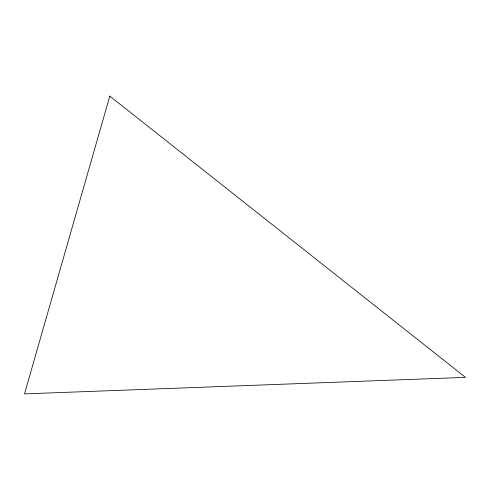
<?xml version="1.0" encoding="UTF-8"?>
<svg xmlns="http://www.w3.org/2000/svg" width="490" height="490" viewBox="0 0 490 490"><rect width="100%" height="100%" fill="white"/><g stroke="black" fill="none" stroke-linecap="round" stroke-linejoin="round"><path stroke-width="0.73" d="M109.797 96.114L24.5 393.887L465.5 377.361L109.797 96.114"/></g></svg>
